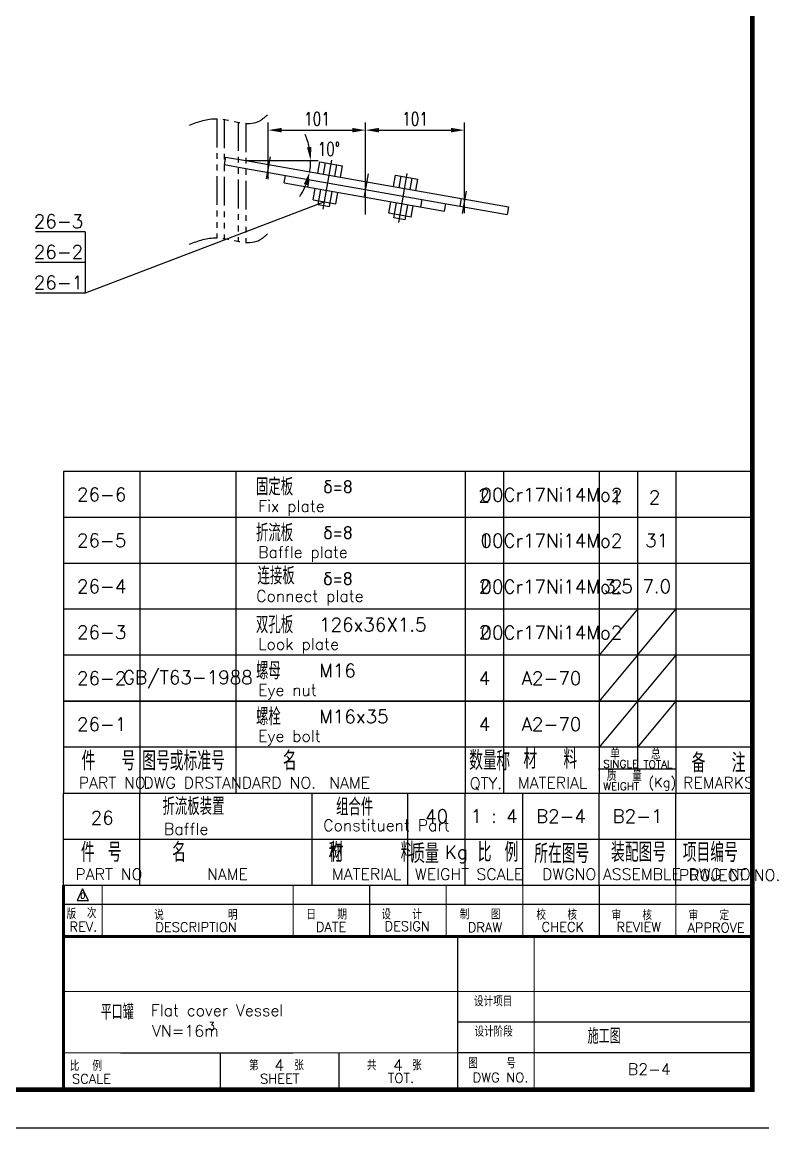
# Model space of a CAD drawing. Extents: x 1512 to 4800, y -77 to 764.
# Drawn here: x 4428.5 to 4622, y -76.5 to 212.2 of the extents above; entities that cross this region are included whole.
import ezdxf
from ezdxf.enums import TextEntityAlignment as Align

# ---------------------------------------------------------------- set-up
doc = ezdxf.new("R2010")
doc.units = 0
doc.header["$MEASUREMENT"] = 0
doc.linetypes.add('PHANTOMX2', pattern=[5, 2.5, -0.5, 0.5, -0.5, 0.5, -0.5])
doc.layers.get('0').update_dxf_attribs({"linetype": 'CONTINUOUS'})
doc.layers.get('DEFPOINTS').update_dxf_attribs({"linetype": 'CONTINUOUS'})
doc.layers.add('1', color=1, linetype='CONTINUOUS')
doc.layers.add('4', color=6, linetype='PHANTOMX2')
doc.styles.add('ACANSTS', font='romans.shx', dxfattribs={"height": 1, "bigfont": 'gbcbig.shx'})
doc.styles.add('HZ5', font='romans.shx', dxfattribs={"width": 0.75, "bigfont": 'hz5.shx'})
doc.dimstyles.new('STANDARD$0', dxfattribs={"dimtxt": 3.5, "dimasz": 3.5, "dimexe": 2, "dimexo": 0, "dimgap": 1.2, "dimtad": 1, "dimdec": 4, "dimzin": 0, "dimdsep": 46, "dimtxsty": 'HZ5', "dimcen": 0.09, "dimadec": 0, "dimazin": 0, "dimtfac": 0.857143, "dimtdec": 4, "dimtofl": 0, "dimtmove": 2, "dimatfit": 3, "dimfxl": 0, "dimtolj": 1, "dimtzin": 0, "dimarcsym": 0})
doc.dimstyles.new('STANDARD$2', dxfattribs={"dimscale": 0, "dimtxt": 3.5, "dimasz": 3.5, "dimexe": 2, "dimexo": 0, "dimgap": 1.2, "dimtad": 1, "dimtih": 1, "dimtoh": 1, "dimdec": 4, "dimzin": 0, "dimdsep": 46, "dimtxsty": 'HZ5', "dimcen": 0, "dimadec": 4, "dimazin": 0, "dimtfac": 0.857143, "dimtdec": 4, "dimtofl": 0, "dimtmove": 2, "dimatfit": 3, "dimfxl": 0, "dimtolj": 1, "dimtzin": 0, "dimarcsym": 0})

# ---------------------------------------------------------------- blocks, each defined once
blk = doc.blocks.new('*D113')
at = {"color": 0, "linetype": 'ByBlock', "ltscale": 5}
for p, q in [((3507.26, 155.27), (3543.01, 155.27)), ((3541.01, 151.77), (3541.01, 82.75)), ((3494.76, 79.25), (3543.01, 79.25))]:
    blk.add_line(p, q, dxfattribs=at)
for points in [[(3540.43, 151.77), (3541.6, 151.77), (3541.01, 155.27)], [(3540.43, 82.75), (3541.6, 82.75), (3541.01, 79.25)]]:
    blk.add_solid(points, dxfattribs=at)
at = {"layer": 'DEFPOINTS', "color": 0, "linetype": 'ByBlock', "ltscale": 5}
for p in [(3507.26, 155.27), (3494.76, 79.25), (3541.01, 79.25)]:
    blk.add_point(p, dxfattribs=at)
at = {"color": 0, "linetype": 'ByBlock', "ltscale": 5, "insert": (3538.06, 117.26), "char_height": 3.5, "attachment_point": 5, "rotation": 90, "style": 'HZ5'}
blk.add_mtext('\\A1;（300）', dxfattribs=at)
blk = doc.blocks.new('*D112')
at = {"color": 0, "linetype": 'ByBlock', "ltscale": 5}
for p, q in [((3497.32, 154.22), (3534.82, 154.22)), ((3532.82, 150.72), (3532.82, 82.75)), ((3494.76, 79.25), (3534.82, 79.25))]:
    blk.add_line(p, q, dxfattribs=at)
for points in [[(3532.23, 150.72), (3533.4, 150.72), (3532.82, 154.22)], [(3532.23, 82.75), (3533.4, 82.75), (3532.82, 79.25)]]:
    blk.add_solid(points, dxfattribs=at)
at = {"layer": 'DEFPOINTS', "color": 0, "linetype": 'ByBlock', "ltscale": 5}
for p in [(3497.32, 154.22), (3494.76, 79.25), (3532.82, 79.25)]:
    blk.add_point(p, dxfattribs=at)
at = {"color": 0, "linetype": 'ByBlock', "ltscale": 5, "insert": (3529.87, 116.74), "char_height": 3.5, "attachment_point": 5, "rotation": 90, "style": 'HZ5'}
blk.add_mtext('\\A1;296', dxfattribs=at)
blk = doc.blocks.new('*D108')
at = {"color": 0, "linetype": 'ByBlock', "ltscale": 5}
for p, q in [((3454.76, 91.75), (3454.76, 52.2)), ((3507.26, 91.75), (3507.26, 52.2)), ((3503.76, 54.2), (3458.26, 54.2))]:
    blk.add_line(p, q, dxfattribs=at)
for points in [[(3458.26, 54.79), (3458.26, 53.62), (3454.76, 54.2)], [(3503.76, 54.79), (3503.76, 53.62), (3507.26, 54.2)]]:
    blk.add_solid(points, dxfattribs=at)
at = {"layer": 'DEFPOINTS', "color": 0, "linetype": 'ByBlock', "ltscale": 5}
for p in [(3454.76, 91.75), (3507.26, 91.75), (3454.76, 54.2)]:
    blk.add_point(p, dxfattribs=at)
at = {"color": 0, "linetype": 'ByBlock', "ltscale": 5, "insert": (3481.01, 57.15), "char_height": 3.5, "attachment_point": 5, "style": 'HZ5'}
blk.add_mtext('\\A1;210', dxfattribs=at)
blk = doc.blocks.new('*D107')
at = {"color": 0, "linetype": 'ByBlock', "ltscale": 5}
for p, q in [((3507.26, 91.75), (3507.26, 61.22)), ((3494.76, 79.25), (3494.76, 61.22)), ((3498.26, 63.22), (3503.76, 63.22)), ((3507.26, 63.22), (3527.91, 63.22))]:
    blk.add_line(p, q, dxfattribs=at)
for points in [[(3498.26, 63.8), (3498.26, 62.63), (3494.76, 63.22)], [(3503.76, 63.8), (3503.76, 62.63), (3507.26, 63.22)]]:
    blk.add_solid(points, dxfattribs=at)
at = {"layer": 'DEFPOINTS', "color": 0, "linetype": 'ByBlock', "ltscale": 5}
for p in [(3507.26, 91.75), (3494.76, 79.25), (3507.26, 63.22)]:
    blk.add_point(p, dxfattribs=at)
at = {"color": 0, "linetype": 'ByBlock', "ltscale": 5, "insert": (3519.34, 66.17), "char_height": 3.5, "attachment_point": 5, "style": 'HZ5'}
blk.add_mtext('\\A1;50X45°', dxfattribs=at)
blk = doc.blocks.new('*D106')
at = {"color": 0, "linetype": 'ByBlock', "ltscale": 5}
for p, q in [((3454.76, 91.75), (3454.76, 61.22)), ((3467.26, 79.25), (3467.26, 61.22)), ((3458.26, 63.22), (3463.76, 63.22)), ((3467.26, 63.22), (3487.91, 63.22))]:
    blk.add_line(p, q, dxfattribs=at)
for points in [[(3458.26, 63.8), (3458.26, 62.63), (3454.76, 63.22)], [(3463.76, 63.8), (3463.76, 62.63), (3467.26, 63.22)]]:
    blk.add_solid(points, dxfattribs=at)
at = {"layer": 'DEFPOINTS', "color": 0, "linetype": 'ByBlock', "ltscale": 5}
for p in [(3454.76, 91.75), (3467.26, 79.25), (3467.26, 63.22)]:
    blk.add_point(p, dxfattribs=at)
at = {"color": 0, "linetype": 'ByBlock', "ltscale": 5, "insert": (3479.34, 66.17), "char_height": 3.5, "attachment_point": 5, "style": 'HZ5'}
blk.add_mtext('\\A1;50X45°', dxfattribs=at)
blk = doc.blocks.new('*D105')
at = {"color": 0, "linetype": 'ByBlock', "ltscale": 5}
for p, q in [((3441.89, 115.5), (3428.42, 115.5)), ((3430.42, 112), (3430.42, 82.75)), ((3467.26, 79.25), (3428.42, 79.25))]:
    blk.add_line(p, q, dxfattribs=at)
for points in [[(3429.83, 112), (3431, 112), (3430.42, 115.5)], [(3429.83, 82.75), (3431, 82.75), (3430.42, 79.25)]]:
    blk.add_solid(points, dxfattribs=at)
at = {"layer": 'DEFPOINTS', "color": 0, "linetype": 'ByBlock', "ltscale": 5}
for p in [(3441.89, 115.5), (3430.42, 79.25), (3467.26, 79.25)]:
    blk.add_point(p, dxfattribs=at)
at = {"color": 0, "linetype": 'ByBlock', "ltscale": 5, "insert": (3427.47, 97.38), "char_height": 3.5, "attachment_point": 5, "rotation": 90, "style": 'HZ5'}
blk.add_mtext('\\A1;145', dxfattribs=at)
blk = doc.blocks.new('*D82')
at = {"color": 0, "linetype": 'ByBlock', "ltscale": 5}
blk.add_line((3658.01, 176.04), (3664.86, 176.04), dxfattribs=at)
for start, end in [(11.8606, 23.7211), (350, 360), (326.2789, 338.1394)]:
    blk.add_arc((3645.92, 176.04), 16.94, start, end, dxfattribs=at)
for points in [[(3663.08, 179.58), (3661.92, 179.46), (3662.86, 176.04)], [(3661.08, 169.89), (3662.2, 169.57), (3662.6, 173.1)]]:
    blk.add_solid(points, dxfattribs=at)
at = {"layer": 'DEFPOINTS', "color": 0, "linetype": 'ByBlock', "ltscale": 5}
for p in [(3645.92, 176.04), (3645.92, 176.04), (3658.01, 176.04), (3662.74, 174.07), (3714.51, 163.95)]:
    blk.add_point(p, dxfattribs=at)
at = {"color": 0, "linetype": 'ByBlock', "ltscale": 5, "insert": (3667.61, 179.07), "char_height": 3.5, "attachment_point": 5, "style": 'HZ5'}
blk.add_mtext('\\A1;10°', dxfattribs=at)
blk = doc.blocks.new('*D80')
at = {"color": 0, "linetype": 'ByBlock', "ltscale": 5}
for p, q in [((4071.8, 176.62), (4071.8, 185.99)), ((4097.23, 176.62), (4097.23, 185.99)), ((4075.3, 183.99), (4093.73, 183.99))]:
    blk.add_line(p, q, dxfattribs=at)
for points in [[(4075.3, 184.57), (4075.3, 183.4), (4071.8, 183.99)], [(4093.73, 184.57), (4093.73, 183.4), (4097.23, 183.99)]]:
    blk.add_solid(points, dxfattribs=at)
at = {"layer": 'DEFPOINTS', "color": 0, "linetype": 'ByBlock', "ltscale": 5}
for p in [(4097.23, 183.99), (4071.8, 176.62), (4097.23, 176.62)]:
    blk.add_point(p, dxfattribs=at)
at = {"color": 0, "linetype": 'ByBlock', "ltscale": 5, "insert": (4084.52, 186.94), "char_height": 3.5, "attachment_point": 5, "style": 'HZ5'}
blk.add_mtext('\\A1;101', dxfattribs=at)
blk = doc.blocks.new('*D118')
at = {"color": 0, "linetype": 'ByBlock', "ltscale": 5}
blk.add_line((3497.32, 154.22), (3516.17, 156.2), dxfattribs=at)
for start, end in [(3.437, 5.4824), (0.5176, 2.5632)]:
    blk.add_arc((3128.89, 115.5), 387.41, start, end, dxfattribs=at)
for points in [[(3513.95, 152.45), (3515.11, 152.57), (3514.18, 156)], [(3516.87, 119), (3515.71, 119), (3516.31, 115.5)]]:
    blk.add_solid(points, dxfattribs=at)
at = {"layer": 'DEFPOINTS', "color": 0, "linetype": 'ByBlock', "ltscale": 5}
for p in [(3497.32, 154.22), (3454.76, 149.75), (3516.07, 129.02), (3441.89, 115.5), (3518.28, 115.5)]:
    blk.add_point(p, dxfattribs=at)
at = {"color": 0, "linetype": 'ByBlock', "ltscale": 5, "insert": (3515.78, 135.78), "char_height": 3.5, "attachment_point": 5, "style": 'HZ5'}
blk.add_mtext('\\A1;6°', dxfattribs=at)
blk = doc.blocks.new('*D115')
at = {"color": 0, "linetype": 'ByBlock', "ltscale": 5}
for p, q in [((3463.64, 141.5), (3463.64, 160.14)), ((3479.89, 141.5), (3479.89, 160.14)), ((3467.14, 158.14), (3476.39, 158.14))]:
    blk.add_line(p, q, dxfattribs=at)
for points in [[(3467.14, 158.72), (3467.14, 157.55), (3463.64, 158.14)], [(3476.39, 158.72), (3476.39, 157.55), (3479.89, 158.14)]]:
    blk.add_solid(points, dxfattribs=at)
at = {"layer": 'DEFPOINTS', "color": 0, "linetype": 'ByBlock', "ltscale": 5}
for p in [(3479.89, 158.14), (3463.64, 141.5), (3479.89, 141.5)]:
    blk.add_point(p, dxfattribs=at)
at = {"color": 0, "linetype": 'ByBlock', "ltscale": 5, "insert": (3471.76, 161.09), "char_height": 3.5, "attachment_point": 5, "style": 'HZ5'}
blk.add_mtext('\\A1;∅65', dxfattribs=at)
blk = doc.blocks.new('*D103')
at = {"color": 0, "linetype": 'ByBlock', "ltscale": 5}
for p, q in [((3454.76, 149.75), (3428.42, 149.75)), ((3430.42, 146.25), (3430.42, 119)), ((3441.89, 115.5), (3428.42, 115.5))]:
    blk.add_line(p, q, dxfattribs=at)
for points in [[(3429.83, 146.25), (3431, 146.25), (3430.42, 149.75)], [(3429.83, 119), (3431, 119), (3430.42, 115.5)]]:
    blk.add_solid(points, dxfattribs=at)
at = {"layer": 'DEFPOINTS', "color": 0, "linetype": 'ByBlock', "ltscale": 5}
for p in [(3454.76, 149.75), (3430.42, 115.5), (3441.89, 115.5)]:
    blk.add_point(p, dxfattribs=at)
at = {"color": 0, "linetype": 'ByBlock', "ltscale": 5, "insert": (3427.47, 132.63), "char_height": 3.5, "attachment_point": 5, "rotation": 90, "style": 'HZ5'}
blk.add_mtext('\\A1;137', dxfattribs=at)
blk = doc.blocks.new('*D117')
at = {"color": 0, "linetype": 'ByBlock', "ltscale": 5}
for p, q in [((3471.76, 131.47), (3471.76, 137.28)), ((3507.26, 131.47), (3507.26, 137.28)), ((3475.26, 135.28), (3503.76, 135.28))]:
    blk.add_line(p, q, dxfattribs=at)
for points in [[(3475.26, 135.86), (3475.26, 134.69), (3471.76, 135.28)], [(3503.76, 135.86), (3503.76, 134.69), (3507.26, 135.28)]]:
    blk.add_solid(points, dxfattribs=at)
at = {"layer": 'DEFPOINTS', "color": 0, "linetype": 'ByBlock', "ltscale": 5}
for p in [(3507.26, 135.28), (3471.76, 131.47), (3507.26, 131.47)]:
    blk.add_point(p, dxfattribs=at)
at = {"color": 0, "linetype": 'ByBlock', "ltscale": 5, "insert": (3489.51, 138.23), "char_height": 3.5, "attachment_point": 5, "style": 'HZ5'}
blk.add_mtext('\\A1;142', dxfattribs=at)
blk = doc.blocks.new('*D116')
at = {"color": 0, "linetype": 'ByBlock', "ltscale": 5}
for p, q in [((3463.64, 90.25), (3463.64, 108.89)), ((3467.14, 106.89), (3476.39, 106.89)), ((3479.89, 90.25), (3479.89, 108.89))]:
    blk.add_line(p, q, dxfattribs=at)
for points in [[(3467.14, 107.47), (3467.14, 106.3), (3463.64, 106.89)], [(3476.39, 107.47), (3476.39, 106.3), (3479.89, 106.89)]]:
    blk.add_solid(points, dxfattribs=at)
at = {"layer": 'DEFPOINTS', "color": 0, "linetype": 'ByBlock', "ltscale": 5}
for p in [(3479.89, 106.89), (3463.64, 90.25), (3479.89, 90.25)]:
    blk.add_point(p, dxfattribs=at)
at = {"color": 0, "linetype": 'ByBlock', "ltscale": 5, "insert": (3471.76, 109.84), "char_height": 3.5, "attachment_point": 5, "style": 'HZ5'}
blk.add_mtext('\\A1;∅65', dxfattribs=at)
blk = doc.blocks.new('*D102')
at = {"color": 0, "linetype": 'ByBlock', "ltscale": 5}
for p, q in [((3461.36, 141.5), (3437.05, 141.5)), ((3439.05, 138), (3439.05, 119)), ((3441.89, 115.5), (3437.05, 115.5))]:
    blk.add_line(p, q, dxfattribs=at)
for points in [[(3438.47, 138), (3439.64, 138), (3439.05, 141.5)], [(3438.47, 119), (3439.64, 119), (3439.05, 115.5)]]:
    blk.add_solid(points, dxfattribs=at)
at = {"layer": 'DEFPOINTS', "color": 0, "linetype": 'ByBlock', "ltscale": 5}
for p in [(3461.36, 141.5), (3439.05, 115.5), (3441.89, 115.5)]:
    blk.add_point(p, dxfattribs=at)
at = {"color": 0, "linetype": 'ByBlock', "ltscale": 5, "insert": (3436.1, 128.5), "char_height": 3.5, "attachment_point": 5, "rotation": 90, "style": 'HZ5'}
blk.add_mtext('\\A1;104', dxfattribs=at)
blk = doc.blocks.new('*D111')
at = {"color": 0, "linetype": 'ByBlock', "ltscale": 5}
for p, q in [((3506.25, 125.5), (3527.42, 125.5)), ((3525.42, 122), (3525.42, 109)), ((3506.25, 105.5), (3527.42, 105.5))]:
    blk.add_line(p, q, dxfattribs=at)
for points in [[(3524.84, 122), (3526, 122), (3525.42, 125.5)], [(3524.84, 109), (3526, 109), (3525.42, 105.5)]]:
    blk.add_solid(points, dxfattribs=at)
at = {"layer": 'DEFPOINTS', "color": 0, "linetype": 'ByBlock', "ltscale": 5}
for p in [(3506.25, 125.5), (3506.25, 105.5), (3525.42, 105.5)]:
    blk.add_point(p, dxfattribs=at)
at = {"color": 0, "linetype": 'ByBlock', "ltscale": 5, "insert": (3522.47, 115.5), "char_height": 3.5, "attachment_point": 5, "rotation": 90, "style": 'HZ5'}
blk.add_mtext('\\A1;80', dxfattribs=at)
blk = doc.blocks.new('*D114')
at = {"color": 0, "linetype": 'ByBlock', "ltscale": 5}
for p, q in [((3497.32, 154.22), (3497.32, 169.58)), ((3500.82, 167.58), (3503.76, 167.58)), ((3507.26, 155.27), (3507.26, 169.58)), ((3507.26, 167.58), (3530.29, 167.58))]:
    blk.add_line(p, q, dxfattribs=at)
for points in [[(3500.82, 168.16), (3500.82, 166.99), (3497.32, 167.58)], [(3503.76, 168.16), (3503.76, 166.99), (3507.26, 167.58)]]:
    blk.add_solid(points, dxfattribs=at)
at = {"layer": 'DEFPOINTS', "color": 0, "linetype": 'ByBlock', "ltscale": 5}
for p in [(3507.26, 167.58), (3497.32, 154.22), (3507.26, 155.27)]:
    blk.add_point(p, dxfattribs=at)
at = {"color": 0, "linetype": 'ByBlock', "ltscale": 5, "insert": (3520.52, 170.53), "char_height": 3.5, "attachment_point": 5, "style": 'HZ5'}
blk.add_mtext('\\A1;∅40X45°', dxfattribs=at)
blk = doc.blocks.new('*D81')
at = {"color": 0, "linetype": 'ByBlock', "ltscale": 5}
for p, q in [((4097.23, 175.24), (4097.23, 185.99)), ((4123.04, 167.75), (4123.04, 185.99)), ((4100.73, 183.99), (4119.54, 183.99))]:
    blk.add_line(p, q, dxfattribs=at)
for points in [[(4100.73, 184.57), (4100.73, 183.4), (4097.23, 183.99)], [(4119.54, 184.57), (4119.54, 183.4), (4123.04, 183.99)]]:
    blk.add_solid(points, dxfattribs=at)
at = {"layer": 'DEFPOINTS', "color": 0, "linetype": 'ByBlock', "ltscale": 5}
for p in [(4123.04, 183.99), (4097.23, 175.24), (4123.04, 167.75)]:
    blk.add_point(p, dxfattribs=at)
at = {"color": 0, "linetype": 'ByBlock', "ltscale": 5, "insert": (4110.14, 186.94), "char_height": 3.5, "attachment_point": 5, "style": 'HZ5'}
blk.add_mtext('\\A1;101', dxfattribs=at)

msp = doc.modelspace()

# ---------------------------------------------------------------- linework, layer by layer
at = {"ltscale": 5}
for p, q in [((4492.3186219, 171.2470256), (4493.3435126, 177.0594699)), ((4492.8019862, 171.2087329), (4492.8019862, 176.6186896)), ((4507.1697248, 163.3314878), (4509.4271511, 176.1339886)), ((4486.9214537, 176.0406438), (4499.0070276, 176.0406438)), ((4518.2333396, 161.935034), (4518.2333396, 175.2410856)), ((4517.9236235, 166.732173), (4518.9485142, 172.5446172)), ((4526.8658799, 159.8585242), (4529.1233062, 172.661025)), ((4543.5286251, 162.2173204), (4544.5535158, 168.0297646)), ((4544.0410704, 162.3439547), (4544.0410704, 167.7539115)), ((4507.5170212, 165.3011033), (4444.9780763, 141.4342224)), ((4444.9780763, 157.4342224), (4444.9780763, 141.4342224)), ((4589.2763814, 58.8732907), (4579.2763814, 46.8732907)), ((4589.2763814, 46.8732907), (4599.2763814, 58.8732907)), ((4589.2763814, 46.8732907), (4579.2763814, 34.8732907)), ((4599.2763814, 46.8732907), (4589.2763814, 34.8732907)), ((4589.2763814, 34.8732907), (4579.2763814, 22.8732907)), ((4599.2763814, 34.8732907), (4589.2763814, 22.8732907))]:
    msp.add_line(p, q, dxfattribs=at)
for p, q in [((4444.9780763, 157.4342224), (4431.9780763, 157.4342224)), ((4444.9780763, 149.4342224), (4431.9780763, 149.4342224)), ((4444.9780763, 141.4342224), (4431.9780763, 141.4342224)), ((4599.0973113, 17.1017696), (4579.0973113, 17.1017696)), ((4439.2763814, 10.8732907), (4618.9765552, 10.8732907)), ((4439.2763814, -1.1267093), (4618.9765552, -1.1267093)), ((4439.2763814, -13.1267093), (4619.2763814, -13.1267093)), ((4444.262048, -14.1090015), (4442.8883783, -17.1512701)), ((4445.814891, -17.1512701), (4444.262048, -14.1090015)), ((4442.8883783, -17.1512701), (4445.814891, -17.1512701)), ((4439.2763814, -18.1267093), (4619.2763814, -18.1267093)), ((4619.2763814, -36.9267093), (4619.2763814, -44.9267093)), ((4619.2763814, -48.9267093), (4542.2763814, -48.9267093)), ((4439.2763814, -66.5267093), (4439.2763814, -56.9267093)), ((4439.2763814, -66.5267093), (4439.2763814, -56.9267093)), ((4454.2763814, -56.9267093), (4499.2763814, -56.9267093)), ((4619.2763814, -56.9267093), (4542.2763814, -56.9267093)), ((4439.2763814, -66.5267093), (4454.2763814, -66.5267093)), ((4499.2763814, -66.5267093), (4513.8763814, -66.5267093)), ((3788.2763814, -76.5267093), (4629.2763814, -76.5267093))]:
    msp.add_line(p, q)
at = {"ltscale": 10}
for p, q in [((4619.2763814, 94.8732907), (4439.2763814, 94.8732907)), ((4619.2763814, 82.8732907), (4439.2763814, 82.8732907)), ((4619.2763814, 70.8732907), (4439.2763814, 70.8732907)), ((4619.2763814, 58.8732907), (4439.2763814, 58.8732907)), ((4619.2763814, 46.8732907), (4439.2763814, 46.8732907)), ((4619.2763814, 34.8732907), (4439.2763814, 34.8732907)), ((4439.2763814, 34.8732907), (4619.2763814, 34.8732907)), ((4619.2763814, 36.8519961), (4619.2763814, 12.8519961)), ((4619.2763814, 22.8732907), (4439.2763814, 22.8732907))]:
    msp.add_line(p, q, dxfattribs=at)
for points in [[(4439.2763814, -26.5267093, 0.8, 0.8, 0), (4439.2763814, -13.1267093, 0.8, 0.8, 0)], [(4449.4013814, -13.1267093, 0.3, 0.3, 0), (4449.4013814, -26.5267093, 0.3, 0.3, 0)], [(4499.2763814, -26.5267093, 0.3, 0.3, 0), (4499.2763814, -13.1267093, 0.3, 0.3, 0)], [(4519.2763814, -26.5267093, 0.3, 0.3, 0), (4519.2763814, -13.1267093, 0.3, 0.3, 0)], [(4539.2763814, -26.5267093, 0.3, 0.3, 0), (4539.2763814, -13.1267093, 0.3, 0.3, 0)], [(4559.2763814, -26.5267093, 0.3, 0.3, 0), (4559.2763814, -13.1267093, 0.3, 0.3, 0)], [(4579.2763814, -26.5267093, 0.3, 0.3, 0), (4579.2763814, -13.1267093, 0.3, 0.3, 0)], [(4599.2763814, -26.5267093, 0.3, 0.3, 0), (4599.2763814, -13.1267093, 0.3, 0.3, 0)], [(4619.2763814, -13.1267093, 0.8, 0.8, 0), (4619.2763814, -26.5267093, 0.8, 0.8, 0)], [(4619.2763814, -26.5267093, 0.8, 0.8, 0), (4619.2763814, -66.5267093, 0.8, 0.8, 0), (4439.2763814, -66.5267093, 0.8, 0.8, 0), (4539.2763814, -66.5267093, 0.8, 0.8, 0), (4439.2763814, -66.5267093, 0.8, 0.8, 0), (4439.2763814, -26.5267093, 0.8, 0.8, 0)], [(4619.2763814, -26.5267093, 0.8, 0.8, 0), (4439.2763814, -26.5267093, 0.8, 0.8, 0)], [(4542.2763814, -66.5267093, 0.3, 0.3, 0), (4542.2763814, -26.5267093, 0.3, 0.3, 0)], [(4562.2763814, -26.5267093, 0.3, 0.3, 0), (4562.2763814, -66.5267093, 0.3, 0.3, 0)], [(4439.2763814, -40.9267093, 0.3, 0.3, 0), (4619.2763814, -40.9267093, 0.3, 0.3, 0)], [(4439.2763814, -56.9267093, 0.3, 0.3, 0), (4542.2763814, -56.9267093, 0.3, 0.3, 0)], [(4480.2763814, -56.9267093, 0.3, 0.3, 0), (4480.2763814, -66.5267093, 0.3, 0.3, 0)], [(4511.2763814, -56.9267093, 0.3, 0.3, 0), (4511.2763814, -66.5267093, 0.3, 0.3, 0)]]:
    msp.add_lwpolyline(points, format="xyseb")
msp.add_lwpolyline([(4439.2763814, -56.9267093), (4439.2763814, -36.9267093)])
at = {"layer": '1'}
for p, q in [((4486.9214537, 176.0406438), (4555.5109267, 163.9464691)), ((4486.9214537, 174.0097906), (4555.1636303, 161.9768536)), ((4505.7781351, 172.7157021), (4506.2990797, 175.6701253)), ((4506.2990797, 175.6701253), (4512.2079262, 174.6282363)), ((4507.2553468, 172.4552298), (4507.7762913, 175.4096531)), ((4510.20977, 171.9342853), (4510.7307146, 174.8887085)), ((4511.6869817, 171.673813), (4512.2079262, 174.6282363)), ((4496.9588785, 170.2090685), (4497.3061748, 172.178684)), ((4503.1139269, 169.1237674), (4503.4612233, 171.0933829)), ((4525.4742902, 169.2427385), (4525.9952347, 172.1971618)), ((4525.9952347, 172.1971618), (4531.9040813, 171.1552727)), ((4526.9515018, 168.9822663), (4527.4724464, 171.9366895)), ((4529.9059251, 168.4613217), (4530.4268696, 171.415745)), ((4531.3831367, 168.2008495), (4531.9040813, 171.1552727)), ((4496.9588785, 170.2090685), (4538.813208, 162.829021)), ((4504.5625979, 165.8220478), (4505.0835424, 168.7764711)), ((4505.8661614, 164.5767678), (4506.5607541, 168.5159988)), ((4508.8205846, 164.0558233), (4509.5151773, 167.9950543)), ((4510.4714444, 164.7801587), (4510.992389, 167.734582)), ((4504.5625979, 165.8220478), (4510.4714444, 164.7801587)), ((4505.8661614, 164.5767678), (4508.8205846, 164.0558233)), ((4524.258753, 162.3490843), (4524.7796975, 165.3035075)), ((4525.5623164, 161.1038042), (4526.2569091, 165.0430352)), ((4532.6581595, 163.9143221), (4533.0054559, 165.8839376)), ((4538.813208, 162.829021), (4539.1605043, 164.7986365)), ((4543.2008298, 166.1170713), (4542.8535334, 164.1474558)), ((4530.1675995, 161.3071952), (4524.258753, 162.3490843)), ((4528.5167397, 160.5828597), (4529.2113324, 164.5220907)), ((4530.1675995, 161.3071952), (4530.688544, 164.2616185)), ((4555.5109267, 163.9464691), (4555.1636303, 161.9768536)), ((4528.5167397, 160.5828597), (4525.5623164, 161.1038042)), ((4439.2763814, 94.8732907), (4439.2763814, 10.8732907)), ((4459.2764281, 94.8732907), (4459.2764281, 10.8732907)), ((4484.2764281, 94.8732907), (4484.2764281, 10.8732907)), ((4544.2763814, 94.8732907), (4544.2763814, 10.8732907)), ((4554.2763814, 94.8732907), (4554.2763814, 10.8732907)), ((4579.2763814, 94.8732907), (4579.2763814, 10.8732907)), ((4589.2763814, 94.8732907), (4589.2763814, 16.8732907)), ((4599.2763814, 94.8732907), (4599.2763814, 10.8732907)), ((4439.2763814, -13.1267093), (4439.2763814, 10.8732907)), ((4459.2763814, -13.1267093), (4459.2763814, 10.8732907)), ((4504.2763814, -13.1267093), (4504.2763814, 10.8732907)), ((4529.2763814, -13.1267093), (4529.2763814, 10.8732907)), ((4544.2763814, -13.1267093), (4544.2763814, 10.8732907)), ((4559.2763814, -13.1267093), (4559.2763814, 10.8732907)), ((4579.2763814, -13.1267093), (4579.2763814, 10.8732907)), ((4599.2763814, -13.1267093), (4599.2763814, 10.8732907))]:
    msp.add_line(p, q, dxfattribs=at)
at = {"layer": '1', "const_width": 1.2}
msp.add_lwpolyline([(3813.2763814, -66.5267093), (4619.2763814, -66.5267093), (4619.2763814, 507.4732907), (3813.2763814, 507.4732907)], close=True, dxfattribs=at)
at = {"layer": '4', "ltscale": 3}
for p, q in [((4479.314005, 186.9782474), (4479.314005, 155.8784805)), ((4481.3030488, 186.7816867), (4481.3030488, 155.6819197)), ((4484.93241, 186.062002), (4484.93241, 154.962235)), ((4486.9214537, 185.7804786), (4486.9214537, 154.6807117)), ((4481.6503452, 176.9700824), (4481.3030488, 175.0004669)), ((4481.6503452, 176.9700824), (4486.9214537, 176.0406438)), ((4481.3030488, 175.0004669), (4486.9214537, 174.0097906))]:
    msp.add_line(p, q, dxfattribs=at)
for points in [[(4472.2014303, 185.3282967), (4479.314005, 186.9782474), (4490.4345954, 186.3512853), (4492.619217, 188.0145359)], [(4472.2014303, 154.2285298), (4479.314005, 155.8784805), (4490.4345954, 155.2515184), (4492.619217, 156.9147689)]]:
    msp.add_spline(points, degree=3, dxfattribs=at)

# ---------------------------------------------------------------- texts
at = {"style": 'ACANSTS'}
for s, p in [('26-3', (4437.9780763, 158.4342224)), ('26-2', (4437.9780763, 150.4342224)), ('26-1', (4437.9780763, 142.4342224))]:
    msp.add_text(s, height=3.5, dxfattribs=at).set_placement(p, align=Align.CENTER)
at = {"ltscale": 10, "style": 'ACANSTS'}
for s, height, p in [('固定板', 4.5, (4489.5759864, 88.6055742)), ('δ=8', 3.5, (4507.0608129, 89.1232907)), ('1', 3.5, (4582.2163259, 86.3567599)), ('2', 3.5, (4592.2163259, 86.3567599)), ('Fix plate', 3, (4490.165281, 84.301239)), ('折流板', 4.5, (4489.5759864, 76.6055742)), ('δ=8', 3.5, (4507.0608129, 77.1232907)), ('Baffle plate', 3, (4490.165281, 72.301239)), ('连接板', 4.5, (4489.9831758, 65.35649)), ('δ=8', 3.5, (4507.0498331, 65.1232907)), ('Connect plate', 3, (4489.6394394, 60.8459206)), ('双孔板', 4.5, (4489.5759864, 52.6055742)), ('126x36X1.5', 3.5, (4506.0745527, 53.1232907)), ('Look plate', 3, (4490.165281, 48.301239)), ('螺母', 4.5, (4489.5759864, 40.6055742)), ('M16', 3.5, (4506.0745527, 41.1232907)), ('Eye nut', 3, (4490.165281, 36.301239)), ('螺栓', 4.5, (4489.5759864, 28.6055742)), ('M16x35', 3.5, (4506.0745527, 29.1232907)), ('Eye bolt', 3, (4490.165281, 24.301239)), ('Constituent Part', 3, (4507.1532451, 0.9803214)), ('平口罐', 4, (4449.0152643, -48.2398742)), ('Flat cover Vessel', 3, (4462.124034, -47.3470534)), ('3', 2, (4477.0964765, -50.9542468)), ('VN=16m', 3, (4462.4220026, -52.7039433))]:
    msp.add_text(s, height=height, dxfattribs=at).set_placement(p)
for s, height, p in [('26-6', 3.5, (4449.2763814, 88.8732907)), ('00Cr17Ni14Mo2', 3.5, (4566.7763814, 88.8732907)), ('26-5', 3.5, (4449.2763814, 76.8732907)), ('1', 3.5, (4549.2763814, 76.8732907)), ('00Cr17Ni14Mo2', 3.5, (4566.7763814, 76.8732907)), ('31', 3.5, (4594.2763814, 76.8732907)), ('26-4', 3.5, (4449.2763814, 64.8732907)), ('2', 3.5, (4549.2763814, 64.8732907)), ('00Cr17Ni14Mo2', 3.5, (4566.7763814, 64.8732907)), ('3.5', 3.5, (4584.2763814, 64.8732907)), ('7.0', 3.5, (4594.2763814, 64.8732907)), ('26-3', 3.5, (4449.2763814, 52.8732907)), ('2', 3.5, (4549.2763814, 52.8732907)), ('00Cr17Ni14Mo2', 3.5, (4566.7763814, 52.8732907)), ('GB/T63-1988', 3.5, (4471.7764281, 40.8732907)), ('26-2', 3.5, (4449.2763814, 40.8732907)), ('4', 3.5, (4549.2763814, 40.8732907)), ('A2-70', 3.5, (4566.7763814, 40.8732907)), ('26-1', 3.5, (4449.2763814, 28.8732907)), ('4', 3.5, (4549.2763814, 28.8732907)), ('A2-70', 3.5, (4566.7763814, 28.8732907)), ('组合件', 4.5, (4515.3705264, 7.5185429)), ('40', 3.5, (4536.7763814, 4.8732907)), ('1 : 4', 3.5, (4551.7763814, 4.8732907)), ('B2-4', 3.5, (4569.2763814, 4.8732907)), ('B2-1', 3.5, (4589.2763814, 4.8732907))]:
    msp.add_text(s, height=height, dxfattribs=at).set_placement(p, align=Align.MIDDLE)
msp.add_text('2', height=3.5, dxfattribs=at).set_placement((4549.181334, 86.860845), align=Align.CENTER)
at = {"style": 'ACANSTS'}
for s, height, p in [('件  号', 5, (4444.0227266, 16.7928468)), ('图号或标准号', 5, (4459.8574887, 16.7928468)), ('名              称', 5, (4496.5961698, 16.7928468)), ('数量', 5, (4545.2773171, 16.9151994)), ('材  料', 5, (4559.4385201, 17.2546476)), ('单', 3, (4582.1188982, 19.6474734)), ('总', 3, (4592.7503243, 19.6443363)), ('备  注', 5, (4603.3817523, 16.2710782)), ('SINGLE', 2, (4580.2834989, 17.5110106)), ('TOTAL', 2, (4590.7938838, 17.3835685)), ('PART NO.', 3, (4443.2894547, 12.0767139)), ('DWG DRSTANDARD NO.', 3, (4460.1643311, 12.0767139)), ('NAME', 3, (4508.7016814, 12.0767139)), ('QTY.', 3, (4545.4362903, 11.9382303)), ('MATERIAL', 3, (4558.0087121, 12.0767139)), ('质  量', 3, (4581.1989885, 14.0099332)), ('(Kg)', 2.5, (4592.099907, 12.4094636)), ('REMARKS', 3, (4601.1674506, 12.0767139)), ('WEIGHT', 2, (4580.2834989, 11.6535667)), ('折流板装置', 4.5, (4465.1584994, 5.1684995)), ('26', 3.5, (4446.4071209, 2.6768093)), ('Baffle', 3, (4465.5466126, 0.0127108)), ('件 号', 5, (4443.8548346, -7.0725966)), ('名          称', 5, (4467.6861657, -7.0725966)), ('材    料', 5, (4508.8795205, -7.0574937)), ('质量', 5, (4530.1686987, -7.4058788)), ('Kg', 3.5, (4538.9113046, -6.2703451)), ('比 例', 5, (4547.5034334, -7.0574937)), ('所在图号', 5, (4562.2727681, -7.4180718)), ('装配图号', 5, (4582.3243781, -7.0574937)), ('项目编号', 5, (4601.0794023, -7.1220811)), ('PART NO', 3, (4442.4197881, -11.7927544)), ('NAME', 3, (4476.7967446, -11.7927544)), ('MATERIAL', 3, (4509.4320334, -11.7927544)), ('WEIGHT', 3, (4531.1183418, -11.7927544)), ('SCALE', 3, (4547.1847389, -11.7927544)), ('DWGNO', 3, (4564.3233431, -11.7927544)), ('ASSEMBLE DWG NO', 3, (4580.2320127, -11.7927544)), ('PROJECT NO.', 3, (4600.0905775, -12.0294332)), ('版  ', 2.5, (4440.1068821, -21.9412542)), ('次', 2.5, (4445.4147984, -21.7604672)), ('说         明', 2.5, (4462.9947752, -22.2059145)), ('日   期', 2.5, (4502.7549192, -22.0881651)), ('设   计', 2.5, (4522.3549192, -22.0881651)), ('制   图', 2.5, (4542.8526699, -22.0881651)), ('校   核', 2.5, (4562.8512813, -22.1960652)), ('审   核', 2.5, (4582.4512813, -22.3039641)), ('审   定', 2.5, (4602.5914321, -22.3039653)), ('REV.', 2.5, (4440.8472329, -25.2560259)), ('DESCRIPTION', 2.5, (4463.2905037, -25.3788127)), ('DATE', 2.5, (4505.2256, -25.301412)), ('DESIGN', 2.5, (4523.1436571, -25.1211248)), ('DRAW', 2.5, (4544.9029122, -25.4014345)), ('CHECK', 2.5, (4564.1904603, -25.3004569)), ('设计项目', 2.5, (4546.5432481, -44.7762554)), ('设计阶段', 2.5, (4546.6818765, -52.6645504)), ('施工图', 4, (4576.2151829, -54.5625919)), ('比  例', 2.5, (4440.9165636, -61.626283)), ('第     张', 2.5, (4487.7827453, -61.468609)), ('4', 3, (4494.378467, -61.6587691)), ('共     张', 2.5, (4518.5663825, -61.4686078)), ('4', 3, (4525.378467, -61.6587691)), ('图    号', 2.5, (4545.0412659, -60.9688423)), ('SCALE', 2.5, (4441.5204843, -64.975088)), ('SHEET ', 2.5, (4490.6483654, -64.9392384)), ('TOT.', 2.5, (4524.0229468, -64.7815644)), ('DWG NO.', 2.5, (4546.1825663, -64.6112134))]:
    msp.add_text(s, height=height, dxfattribs=at).set_placement(p)
for s, height, p in [('0', 1.5, (4444.3388814, -15.9230917)), ('B2-4', 3, (4592.3559687, -61.2079181))]:
    msp.add_text(s, height=height, dxfattribs=at).set_placement(p, align=Align.MIDDLE)
for s, p in [('REVIEW', (4589.5923395, -24.080966)), ('APPROVE', (4609.7867023, -24.2391544))]:
    msp.add_text(s, height=2.5, dxfattribs=at).set_placement(p, align=Align.MIDDLE_CENTER)
at = {"style": 'ACANSTS', "flags": 8}
for tag, height, p in [('DWG_NAME_5', 0.0004, (4439.1630032, -15.7811174)), ('DWG_NAME_1', 0.0004, (4439.1630251, -15.7786991)), ('DWG_NAME_3', 0.0004, (4439.1630338, -15.7799235)), ('DWG_NAME_4', 0.0004, (4439.163041, -15.7805051)), ('DWG_NAME_2', 0.0004, (4439.1630951, -15.7793419)), ('ENGINEERING_NAME_4', 0.00045, (4439.1669308, -15.7805835)), ('ENGINEERING_NAME_3', 0.00045, (4439.166986, -15.7799407)), ('ENGINEERING_NAME_1', 0.00045, (4439.1674986, -15.7787683)), ('ENGINEERING_NAME_2', 0.00045, (4439.1675709, -15.7794111)), ('PROJECT_NAME_2', 0.0004, (4439.1713582, -15.7793535)), ('PROJECT_NAME_1', 0.0004, (4439.1713698, -15.7787974)), ('DWG_NO_1', 0.00035, (4439.1739517, -15.7787367)), ('DESIGN_STAGE_1', 0.0004, (4439.1766685, -15.7787936)), ('YEAR_1', 0.0003, (4439.1791008, -15.7788209))]:
    msp.add_attdef(tag, text='', height=height, dxfattribs=at).set_placement(p, align=Align.MIDDLE)

# ---------------------------------------------------------------- dimensions: what is measured, and where the dimension line sits
at = {"ltscale": 5}
for base, p1, p2, text, override, picture, middle, set_off in [((4518.2333396, 183.9851603), (4492.8019862, 176.6186896), (4518.2333396, 176.6186896), '101', {"dimtxsty": 'ACANSTS'}, '*D80', (4505.5176629, 186.9351603), (421, 0)), ((4544.0410704, 183.9851603), (4518.2333396, 175.2410856), (4544.0410704, 167.7539115), '101', {"dimtxsty": 'ACANSTS'}, '*D81', (4531.137205, 186.9351603), (421, 0)), ((4356.2610768, 167.5775099), (4346.3158578, 154.222697), (4356.2610768, 155.2679816), '%%c40X45%%d', {"dimtxsty": 'ACANSTS', "dimtofl": 1, "dimtmove": 0}, '*D114', (4782.5235768, 170.5275099), (849, 0)), ((4328.8860768, 158.1380399), (4312.6360768, 141.5000093), (4328.8860768, 141.5000093), '%%c65', {"dimtxsty": 'ACANSTS'}, '*D115', (4733.7610768, 161.0880399), (849, 0)), ((4356.2610768, 135.2751913), (4320.7610768, 131.4690396), (4356.2610768, 131.4690396), '142', {"dimtxsty": 'ACANSTS'}, '*D117', (4751.5110768, 138.2251913), (849, 0)), ((4328.8860768, 106.8880399), (4312.6360768, 90.2500093), (4328.8860768, 90.2500093), '%%c65', {"dimtxsty": 'ACANSTS'}, '*D116', (4733.7610768, 109.8380399), (849, 0)), ((4303.7610768, 54.2034289), (4356.2610768, 91.7500093), (4303.7610768, 91.7500093), '210', {"dimtxsty": 'ACANSTS'}, '*D108', (4743.0110768, 57.1534289), (849, 0)), ((4316.2610768, 63.2176506), (4303.7610768, 91.7500093), (4316.2610768, 79.2500093), '50X45%%d', {"dimtxsty": 'ACANSTS', "dimtofl": 1, "dimtmove": 0}, '*D106', (4741.3360768, 66.1676506), (849, 0)), ((4356.2610768, 63.2176506), (4343.7610768, 79.2500093), (4356.2610768, 91.7500093), '50X45%%d', {"dimtxsty": 'ACANSTS', "dimtofl": 1, "dimtmove": 0}, '*D107', (4781.3360768, 66.1676506), (849, 0))]:
    dim = msp.add_linear_dim(base=base, p1=p1, p2=p2, text=text, dimstyle='STANDARD$0', override=override, dxfattribs=at)
    dim.commit()
    dim.dimension.update_dxf_attribs({"geometry": picture, "text_midpoint": middle, "insert": set_off})
dim = msp.add_angular_dim_2l(base=(4503.7448725, 174.0742681), line1=((4486.9214537, 176.0406438), (4555.5109267, 163.9464691)), line2=((4486.9214537, 176.0406438), (4499.0070276, 176.0406438)), text='10%%d', dimstyle='STANDARD$2', override={"dimtxsty": 'ACANSTS'}, dxfattribs=at)
dim.commit()
dim.dimension.update_dxf_attribs({"geometry": '*D82', "text_midpoint": (4508.6052999, 179.067738), "dimtype": 130, "insert": (841, 0)})
dim = msp.add_angular_dim_2l(base=(4365.0702464, 129.0204984), line1=((4290.8906706, 115.5000093), (4367.2825135, 115.5000093)), line2=((4303.7610768, 149.7500093), (4346.3158578, 154.222697)), text='6%%d', dimstyle='STANDARD$2', override={"dimtxsty": 'ACANSTS'}, dxfattribs=at)
dim.commit()
dim.dimension.update_dxf_attribs({"geometry": '*D118', "text_midpoint": (4777.7753126, 135.7755948), "insert": (849, 0)})
for base, p1, p2, text, picture, middle in [((4390.0141538, 79.2500093), (4356.2610768, 155.2679816), (4343.7610768, 79.2500093), '（300）', '*D113', (4800.0641538, 117.2589955)), ((4381.8167517, 79.2500093), (4346.3158578, 154.222697), (4343.7610768, 79.2500093), '296', '*D112', (4791.8667517, 116.7363531)), ((4279.4176154, 115.5000093), (4303.7610768, 149.7500093), (4290.8906706, 115.5000093), '137', '*D103', (4689.4676154, 132.6250093)), ((4288.0528726, 115.5000093), (4310.355786, 141.5000093), (4290.8906706, 115.5000093), '104', '*D102', (4698.1028726, 128.5000093)), ((4374.4183847, 105.5000093), (4355.2521876, 125.5000093), (4355.2521876, 105.5000093), '80', '*D111', (4784.4683847, 115.5000093)), ((4279.4176154, 79.2500093), (4290.8906706, 115.5000093), (4316.2610768, 79.2500093), '145', '*D105', (4689.4676154, 97.3750093))]:
    dim = msp.add_linear_dim(base=base, p1=p1, p2=p2, angle=90, text=text, dimstyle='STANDARD$0', override={"dimtxsty": 'ACANSTS'}, dxfattribs=at)
    dim.commit()
    dim.dimension.update_dxf_attribs({"geometry": picture, "text_midpoint": middle, "insert": (849, 0)})

doc.saveas('drawing.dxf')
